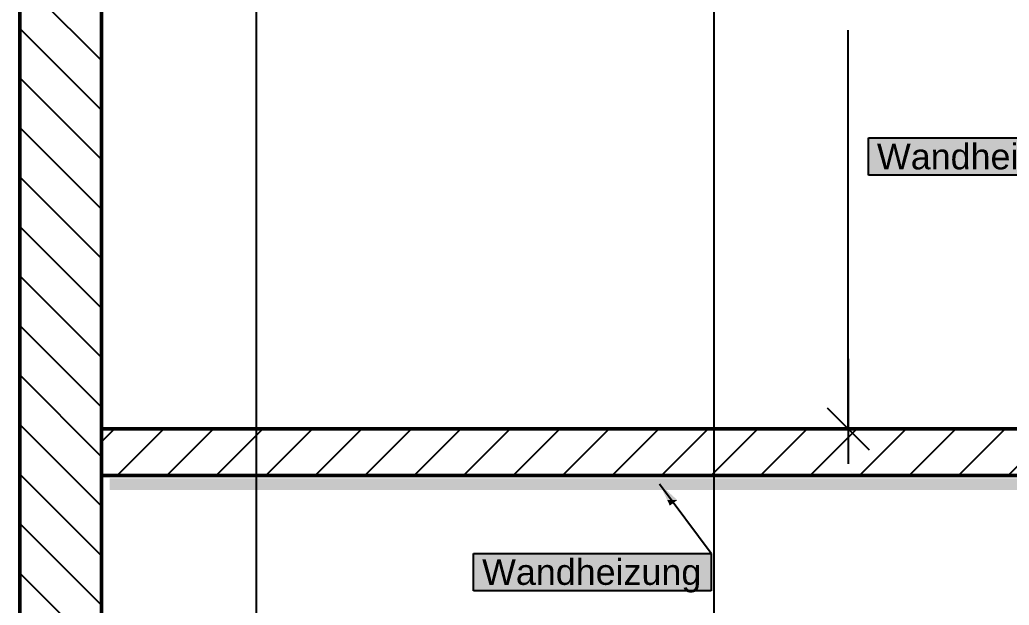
# Model space of a CAD drawing. Extents: x 0 to 756, y -25 to 420.
# Drawn here: x 113.6 to 198.4, y 140.7 to 190.8 of the extents above; entities that cross this region are included whole.
import ezdxf
from ezdxf.lldxf.tags import DXFTag

# ---------------------------------------------------------------- set-up
doc = ezdxf.new("R2010")
doc.units = 0
doc.layers.get('0').update_dxf_attribs({"lineweight": 25})
doc.layers.get('DEFPOINTS').update_dxf_attribs({"lineweight": 25})
for name, color, linetype, lineweight in [('A_Aussenwand', 7, 'Continuous', 25), ('A_Innenwand', 7, 'Continuous', 25), ('ALLGEMEIN01', 7, 'Continuous', 13), ('Standard', 7, 'Continuous', 25), ('WAND_HOLZ_NICHT_TRAGEND', 7, 'Continuous', 13), ('WAND_HOLZ_TRAGEND', 7, 'Continuous', 13), ('X_Text', 7, 'Continuous', 25)]:
    doc.layers.add(name, color=color, linetype=linetype, lineweight=lineweight)
doc.layers.add('A_Dach', color=1, linetype='Continuous', lineweight=25, true_color=0xff0000)
doc.layers.add('H_Heizung', color=1, linetype='Continuous', lineweight=25, true_color=0xff0000)
doc.styles.get("Standard").update_dxf_attribs({"font": 'arial.ttf'})
tags = doc.linetypes.add('VERDECKT2_S2', pattern=[0.27, 0.2, -0.07]).pattern_tags.tags
tags[6:7] = [DXFTag(74, 4), DXFTag(75, 0), DXFTag(340, '0'), DXFTag(46, 1.0), DXFTag(50, 0.0), DXFTag(44, 0.0), DXFTag(45, 0.0)]
tags[4:5] = [DXFTag(74, 4), DXFTag(75, 0), DXFTag(340, '0'), DXFTag(46, 1.0), DXFTag(50, 0.0), DXFTag(44, 0.0), DXFTag(45, 0.0)]

# ---------------------------------------------------------------- blocks, each defined once
blk = doc.blocks.new('Referenz-A0T78PG4OY')
at = {"layer": 'ALLGEMEIN01', "color": 0, "linetype": 'VERDECKT2_S2', "lineweight": -2, "ltscale": 0.25}
for p, q in [((133.815, 414.475), (133.815, 5.763)), ((173.067, 414.475), (173.067, 5.763))]:
    blk.add_line(p, q, dxfattribs=at)
at = {"layer": 'DEFPOINTS', "color": 0, "linetype": 'Continuous', "lineweight": -2, "ltscale": 0.25}
for p, q in [((120.567, 155.768), (120.567, 155.768)), ((120.567, 155.768), (120.567, 155.768)), ((120.567, 155.768), (120.567, 155.768)), ((120.567, 155.768), (120.567, 155.768)), ((120.567, 155.768), (120.567, 155.768)), ((184.57, 155.768), (184.57, 155.768)), ((120.567, 151.768), (120.567, 151.768)), ((120.567, 151.768), (120.567, 151.768)), ((120.567, 151.768), (120.567, 151.768)), ((120.567, 151.768), (120.567, 151.768)), ((120.567, 151.768), (120.567, 151.768))]:
    blk.add_line(p, q, dxfattribs=at)
at = {"layer": 'Standard', "color": 0, "lineweight": -2}
for p, q in [((184.57, 155.768), (184.57, 189.93)), ((184.57, 161.768), (184.57, 152.768)), ((182.77, 157.568), (186.37, 153.968)), ((181.57, 155.768), (187.57, 155.768))]:
    blk.add_line(p, q, dxfattribs=at)
at = {"layer": 'WAND_HOLZ_NICHT_TRAGEND', "color": 0, "lineweight": 50}
for p, q in [((211.567, 155.768), (120.567, 155.768)), ((120.567, 155.768), (120.567, 151.768)), ((120.567, 155.768), (211.567, 155.768)), ((120.567, 151.768), (120.567, 155.768)), ((120.567, 155.768), (120.567, 155.768)), ((120.567, 151.768), (211.567, 151.768)), ((211.567, 151.768), (120.567, 151.768)), ((120.567, 151.768), (120.567, 151.768))]:
    blk.add_line(p, q, dxfattribs=at)
at = {"layer": 'WAND_HOLZ_TRAGEND', "color": 0, "lineweight": 50}
for p, q in [((113.567, 233.168), (113.567, 33.11)), ((113.567, 33.11), (113.567, 233.168)), ((120.567, 33.11), (120.567, 233.168)), ((120.567, 233.168), (120.567, 33.11))]:
    blk.add_line(p, q, dxfattribs=at)
blk = doc.blocks.new('Wand-A0T78PGMOY', base_point=(113.567, 33.11))
at = {"color": 0, "linetype": 'ByBlock', "lineweight": -2, "ltscale": 0.25}
for p, q in [((113.567, 33.11), (113.567, 393.168)), ((120.567, 155.768), (120.567, 269.168)), ((120.567, 40.11), (120.567, 151.768))]:
    blk.add_line(p, q, dxfattribs=at)
at = {"color": 0, "lineweight": -2}
for p, q in [((120.567, 187.331), (113.567, 194.331)), ((120.567, 183.088), (113.567, 190.088)), ((120.567, 178.846), (113.567, 185.846)), ((120.567, 174.603), (113.567, 181.603)), ((120.567, 170.36), (113.567, 177.36)), ((120.567, 166.118), (113.567, 173.118)), ((120.567, 161.875), (113.567, 168.875)), ((120.567, 157.632), (113.567, 164.632)), ((120.567, 153.39), (113.567, 160.39)), ((120.567, 149.147), (113.567, 156.147)), ((120.567, 144.904), (113.567, 151.904)), ((120.567, 140.662), (113.567, 147.662)), ((120.567, 136.419), (113.567, 143.419))]:
    blk.add_line(p, q, dxfattribs=at)
blk = doc.blocks.new('Wand-A0T78PGYOY', base_point=(120.567, 151.768))
at = {"color": 0, "lineweight": -2}
for p, q in [((120.567, 154.662), (121.673, 155.768)), ((121.915, 151.768), (125.915, 155.768)), ((126.158, 151.768), (130.158, 155.768)), ((130.401, 151.768), (134.401, 155.768)), ((134.643, 151.768), (138.643, 155.768)), ((138.886, 151.768), (142.886, 155.768)), ((143.129, 151.768), (147.129, 155.768)), ((147.371, 151.768), (151.371, 155.768)), ((151.614, 151.768), (155.614, 155.768)), ((155.856, 151.768), (159.856, 155.768)), ((160.099, 151.768), (164.099, 155.768)), ((164.342, 151.768), (168.342, 155.768)), ((168.584, 151.768), (172.584, 155.768)), ((172.827, 151.768), (176.827, 155.768)), ((177.07, 151.768), (181.07, 155.768)), ((181.312, 151.768), (185.312, 155.768)), ((185.555, 151.768), (189.555, 155.768)), ((189.798, 151.768), (193.798, 155.768)), ((194.04, 151.768), (198.04, 155.768)), ((198.283, 151.768), (202.283, 155.768))]:
    blk.add_line(p, q, dxfattribs=at)
at = {"color": 0, "linetype": 'ByBlock', "lineweight": -2, "ltscale": 0.25}
for p, q in [((120.567, 155.768), (213.567, 155.768)), ((120.567, 151.768), (215.567, 151.768))]:
    blk.add_line(p, q, dxfattribs=at)
blk = doc.blocks.new('Dachfläche-A0T78PH0OY', base_point=(113.567, 33.11))
at = {"color": 0, "linetype": 'ByBlock', "lineweight": -2, "ltscale": 0.25}
blk.add_line((113.567, 33.11), (113.567, 393.168), dxfattribs=at)
blk = doc.blocks.new('Bauteilbeschriftung-A0T78PI0OY', base_point=(152.459, 141.904))
at = {"color": 0, "linetype": 'ByBlock', "lineweight": -2, "ltscale": 0.25}
blk.add_line((172.84, 145.104), (168.413, 151.038), dxfattribs=at)
at = {"color": 0, "lineweight": -2}
for p, q in [((152.459, 145.104), (172.84, 145.104)), ((152.459, 141.904), (152.459, 145.104)), ((172.84, 145.104), (172.84, 141.904)), ((172.84, 141.904), (152.459, 141.904))]:
    blk.add_line(p, q, dxfattribs=at)
at = {"color": 0, "linetype": 'ByBlock', "lineweight": -2, "ltscale": 0.25}
for points in [[(169.929, 149.674), (169.061, 149.674), (168.413, 151.038)], [(169.288, 149.196), (169.929, 149.674), (169.061, 149.674)]]:
    blk.add_solid(points, dxfattribs=at)
at = {"color": 7, "linetype": 'ByBlock', "lineweight": -2, "ltscale": 0.25, "true_color": 0xffffff}
for points in [[(152.459, 141.904), (172.84, 141.904), (152.459, 145.104)], [(172.84, 141.904), (152.459, 145.104), (172.84, 145.104)]]:
    blk.add_solid(points, dxfattribs=at)
at = {"color": 0, "linetype": 'ByBlock', "lineweight": -2, "ltscale": 0.25, "insert": (153.192, 144.604), "char_height": 2.2, "attachment_point": 1}
blk.add_mtext('{\\fArial;Wandheizung}', dxfattribs=at)
blk = doc.blocks.new('Bauteilbeschriftung-A0T78PIEOY', base_point=(186.305, 175.267))
at = {"color": 0, "lineweight": -2}
for p, q in [((186.305, 180.712), (206.686, 180.712)), ((186.305, 177.512), (186.305, 180.712)), ((206.686, 180.712), (206.686, 177.512)), ((206.686, 177.512), (186.305, 177.512))]:
    blk.add_line(p, q, dxfattribs=at)
at = {"color": 0, "linetype": 'ByBlock', "lineweight": -2, "ltscale": 0.25}
blk.add_line((206.686, 177.512), (213.226, 175.267), dxfattribs=at)
at = {"color": 7, "linetype": 'ByBlock', "lineweight": -2, "ltscale": 0.25, "true_color": 0xffffff}
for points in [[(186.305, 177.512), (206.686, 177.512), (186.305, 180.712)], [(206.686, 177.512), (186.305, 180.712), (206.686, 180.712)]]:
    blk.add_solid(points, dxfattribs=at)
at = {"color": 0, "linetype": 'ByBlock', "lineweight": -2, "ltscale": 0.25}
for points in [[(212.762, 175.538), (211.205, 175.538), (211.464, 176.295)], [(213.226, 175.267), (212.762, 175.538), (211.205, 175.538)]]:
    blk.add_solid(points, dxfattribs=at)
at = {"color": 0, "linetype": 'ByBlock', "lineweight": -2, "ltscale": 0.25, "insert": (187.038, 180.212), "char_height": 2.2, "attachment_point": 1}
blk.add_mtext('{\\fArial;Wandheizung}', dxfattribs=at)

msp = doc.modelspace()

# ---------------------------------------------------------------- linework, layer by layer
at = {"layer": 'H_Heizung', "color": 1, "ltscale": 0.25, "true_color": 0xff0000}
for points in [[(121.259, 150.538), (215.567, 150.538), (121.259, 151.538)], [(215.567, 150.538), (121.259, 151.538), (215.567, 151.538)]]:
    msp.add_solid(points, dxfattribs=at)

# ---------------------------------------------------------------- block references
at = {"color": 8, "lineweight": 25, "ltscale": 0.25, "true_color": 0x808080}
msp.add_blockref('Referenz-A0T78PG4OY', (0, 0), dxfattribs=at)
at = {"layer": 'A_Aussenwand', "ltscale": 0.25}
msp.add_blockref('Wand-A0T78PGMOY', (113.567, 33.11), dxfattribs=at)
at = {"layer": 'A_Dach', "ltscale": 0.25}
msp.add_blockref('Dachfläche-A0T78PH0OY', (113.567, 33.11), dxfattribs=at)
at = {"layer": 'A_Innenwand', "ltscale": 0.25}
msp.add_blockref('Wand-A0T78PGYOY', (120.567, 151.768), dxfattribs=at)
at = {"layer": 'X_Text', "color": 7, "ltscale": 0.25}
for name, p in [('Bauteilbeschriftung-A0T78PIEOY', (186.305, 175.267)), ('Bauteilbeschriftung-A0T78PI0OY', (152.459, 141.904))]:
    msp.add_blockref(name, p, dxfattribs=at)

doc.saveas('drawing.dxf')
